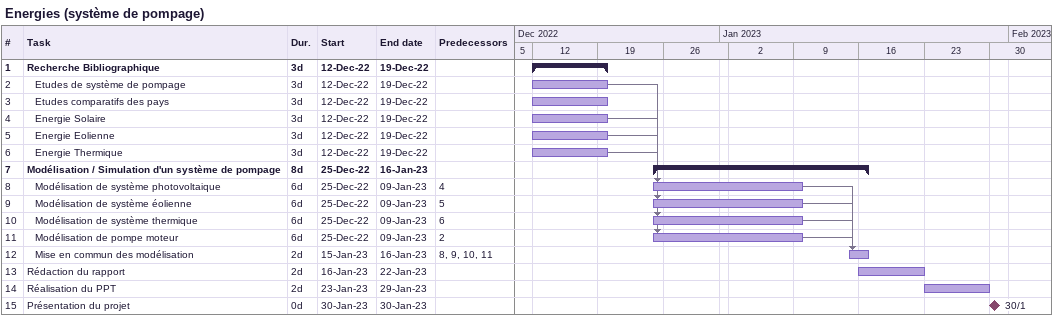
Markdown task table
Energies (système de pompage)

| ID | Level | Task | Duration | Start | Finish | Predecessors |
|---|---|---|---|---|---|---|
| 1 | 1 | **Recherche Bibliographique** | 3d | 2022-12-12 | 2022-12-19 |  |
| 2 | 2 | Etudes de système de pompage | 3d | 2022-12-12 | 2022-12-19 |  |
| 3 | 2 | Etudes comparatifs des pays | 3d | 2022-12-12 | 2022-12-19 |  |
| 4 | 2 | Energie Solaire | 3d | 2022-12-12 | 2022-12-19 |  |
| 5 | 2 | Energie Eolienne | 3d | 2022-12-12 | 2022-12-19 |  |
| 6 | 2 | Energie Thermique | 3d | 2022-12-12 | 2022-12-19 |  |
| 7 | 1 | **Modélisation / Simulation d'un système de pompage** | 8d | 2022-12-25 | 2023-01-16 |  |
| 8 | 2 | Modélisation de système photovoltaique | 6d | 2022-12-25 | 2023-01-09 | 4 |
| 9 | 2 | Modélisation de système éolienne | 6d | 2022-12-25 | 2023-01-09 | 5 |
| 10 | 2 | Modélisation de système thermique | 6d | 2022-12-25 | 2023-01-09 | 6 |
| 11 | 2 | Modélisation de pompe moteur | 6d | 2022-12-25 | 2023-01-09 | 2 |
| 12 | 2 | Mise en commun des modélisation | 2d | 2023-01-15 | 2023-01-16 | 8, 9, 10, 11 |
| 13 | 1 | Rédaction du rapport | 2d | 2023-01-16 | 2023-01-22 |  |
| 14 | 1 | Réalisation du PPT | 2d | 2023-01-23 | 2023-01-29 |  |
| 15 | 1 | Présentation du projet | 0d | 2023-01-30 | 2023-01-30 |  |
